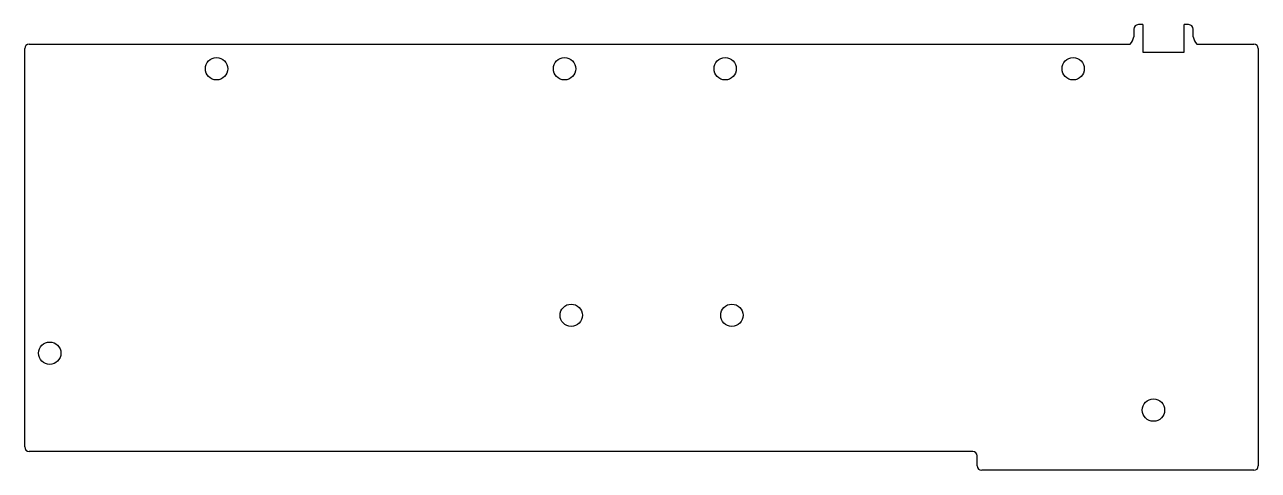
# Model space of a CAD drawing. Header units: millimetres. Extents: x 65 to 342, y -186 to -86.
import ezdxf

# ---------------------------------------------------------------- set-up
doc = ezdxf.new("R2010")
doc.units = ezdxf.units.MM

msp = doc.modelspace()

# ---------------------------------------------------------------- linework, layer by layer
for p, q in [((313.62, -87.12), (313.62, -88.87)), ((315.61, -86.12), (314.62, -86.12)), ((315.61, -86.12), (315.61, -92.28)), ((325.88, -86.12), (324.89, -86.12)), ((324.89, -92.28), (324.89, -86.12)), ((326.88, -88.87), (326.88, -87.12)), ((66, -90.5), (312.77, -90.5)), ((327.73, -90.5), (340.5, -90.5)), ((65, -180.75), (65, -91.5)), ((315.61, -92.28), (324.89, -92.28)), ((341.5, -91.5), (341.5, -185)), ((277.5, -181.75), (66, -181.75)), ((278.5, -185), (278.5, -182.75)), ((340.5, -186), (279.5, -186))]:
    msp.add_line(p, q)
for centre in [(108, -96), (186, -96), (222, -96), (300, -96), (187.5, -151.25), (223.5, -151.25), (70.62, -159.75), (318, -172.5)]:
    msp.add_circle(centre, 2.5)
for centre, radius, start, end in [((314.62, -87.12), 1, 90, 180), ((325.88, -87.12), 1, 0, 90), ((66, -91.5), 1, 90, 180), ((309.75, -87.88), 4, 678.9855, 705.6385), ((330.75, -87.88), 4, 554.3615, 581.0145), ((340.5, -91.5), 1, 0, 90), ((66, -180.75), 1, 180, 270), ((277.5, -182.75), 1, 0, 90), ((279.5, -185), 1, 180, 270), ((340.5, -185), 1, 270, 0)]:
    msp.add_arc(centre, radius, start, end)

doc.saveas('drawing.dxf')
